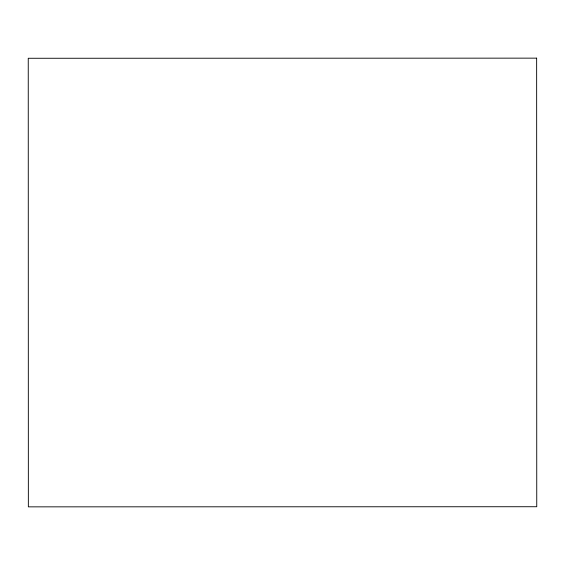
<?xml version="1.0" encoding="UTF-8"?>
<svg xmlns="http://www.w3.org/2000/svg" width="565" height="565" viewBox="0 0 565 565"><rect width="100%" height="100%" fill="white"/><g stroke="black" fill="none" stroke-linecap="round" stroke-linejoin="round"><path stroke-width="0.85" d="M536.644 58.146L28.25 58.273L28.356 506.854L536.75 506.727L536.644 58.146"/></g></svg>
